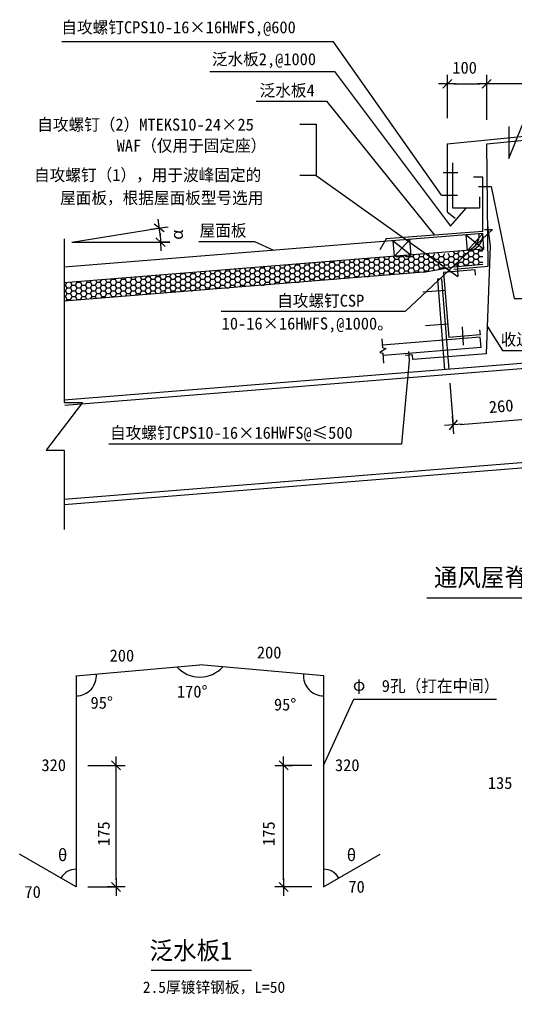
# Model space of a CAD drawing. Header units: metres. Extents: x 1599 to 22091, y 143 to 14427.
# Drawn here: x 1599 to 8732, y 143 to 14174 of the extents above; entities that cross this region are included whole.
import ezdxf

# ---------------------------------------------------------------- set-up
doc = ezdxf.new("R2010")
doc.units = ezdxf.units.M
doc.layers.add('LAYER1', color=51, linetype='Continuous')

# ---------------------------------------------------------------- blocks, each defined once
blk = doc.blocks.new('JZF')
for p, q in [((-1.27, 0), (1.27, 0)), ((0, 1.29), (0, -1.29))]:
    blk.add_line(p, q)
at = {"color": 3}
blk.add_lwpolyline([(-0.64, -0.64), (0.65, 0.65)], dxfattribs=at)

msp = doc.modelspace()

# ---------------------------------------------------------------- linework, layer by layer
for p, q in [((6115.08, 13850.13), (2209.46, 13850.13)), ((7669.86, 11645.34), (6115.08, 13850.13)), ((4338.04, 13423.32), (6130.59, 13423.32)), ((6130.59, 13423.32), (7796, 11200.26)), ((7751.76, 12752.86), (7751.76, 13249.81)), ((7851.76, 13248.56), (8218.84, 13248.56)), ((8318.84, 12728.49), (8318.84, 13249.81)), ((8318.84, 12752.86), (8318.84, 13249.81)), ((10351.8, 13248.56), (8418.84, 13248.56)), ((5000.74, 12997.09), (6012.68, 12997.09)), ((6012.68, 12997.09), (7565.45, 11071.12)), ((8635.17, 12175.28), (8927.33, 12896.61)), ((5630.07, 12665.22), (5866.84, 12665.22)), ((5866.84, 12665.22), (5866.84, 11928.95)), ((5866.84, 11928.95), (5630.07, 11928.95)), ((5866.84, 11928.95), (7901.72, 10477.21)), ((8380.81, 11772.6), (8711.43, 10157.19)), ((7796, 11200.26), (8022.48, 11457.08)), ((2350.85, 10971.07), (3717.33, 11191.22)), ((8398.8, 11149.99), (7148.62, 9974.55)), ((2350.85, 10971.07), (3761.69, 10971.07)), ((4177.99, 10978.11), (4978.05, 10978.11)), ((4978.05, 10978.11), (5252.04, 10852.13)), ((8711.43, 10157.19), (10082.92, 10157.19)), ((4499.78, 9974.55), (7148.62, 9974.55)), ((8324.37, 9758.3), (8542.96, 9411.16)), ((8542.96, 9411.16), (9689.35, 9411.16)), ((7203.43, 9264.59), (7091.19, 8063.16)), ((7788.41, 8939.35), (7836.52, 8337.96)), ((7936.1, 8347.19), (9349.4, 8460.25)), ((7091.19, 8063.16), (2881.86, 8063.16)), ((5971.91, 3436.64), (6407.85, 4391.52)), ((6407.85, 4391.52), (8459.08, 4391.52)), ((2581.07, 3440.55), (2989.59, 3440.55)), ((5805.01, 3440.55), (5396.49, 3440.55)), ((2988.34, 1791.5), (2988.34, 3340.55)), ((5397.74, 1791.5), (5397.74, 3340.55)), ((2581.07, 1691.5), (2989.59, 1691.5)), ((5805.01, 1691.5), (5396.49, 1691.5)), ((3495.02, 494.44), (4936.84, 494.44))]:
    msp.add_line(p, q)
for centre, radius, start, end in [((7982.1, 11072.09), 229.27, 288.45, 4.19), ((8031.82, 11072.09), 229.27, 288.45, 4.3), ((2350.85, 10971.07), 1275.37, 4.49, 4.66), ((4193.04, 5154.97), 444.62, 222.01, 317.99), ((2414.17, 4730.47), 290.35, 270, 5.04), ((5971.91, 4730.47), 290.35, 174.96, 270), ((2414.17, 1691.5), 254.36, 90, 150), ((5971.91, 1691.5), 254.36, 30, 90)]:
    msp.add_arc(centre, radius, start, end)
at = {"layer": 'LAYER1'}
for p, q in [((8635.17, 12632.22), (8635.17, 12175.28)), ((7751.46, 12386.1), (9385.17, 12544.57)), ((8318.51, 12384.3), (9391.9, 12493.28)), ((7751.46, 12386.1), (7751.46, 11407.86)), ((8339.4, 10623.74), (8318.51, 12384.3)), ((7831.53, 11457.08), (7831.53, 12109.24)), ((7690.24, 11973.68), (7901.74, 11973.68)), ((8260.17, 11906.21), (8129.41, 11906.11)), ((8260.17, 11123.35), (8260.17, 11906.21)), ((8199.89, 11772.6), (8380.81, 11772.6)), ((7669.86, 11645.34), (7899.2, 11645.34)), ((8213.42, 11623.2), (8213.42, 11457.08)), ((7751.46, 11407.86), (7862.33, 11315.57)), ((8213.42, 11457.08), (7831.53, 11457.08)), ((8260.17, 11092.78), (2243.9, 10611.48)), ((8260.17, 11123.35), (6870.73, 11018.89)), ((8260.17, 11092.78), (8039.76, 10849.43)), ((8278.11, 10868.5), (8260.17, 11092.78)), ((8284.13, 11149.99), (8398.8, 11149.99)), ((8373.86, 10914.59), (8332.37, 11216.1)), ((2243.9, 11019.25), (2243.9, 8662.93)), ((6870.73, 11018.89), (6779.99, 10856.85)), ((6991.79, 10765.59), (6973.84, 10989.87)), ((6973.84, 10989.87), (7230.14, 10784.66)), ((7212.2, 11008.94), (6991.79, 10765.59)), ((7230.14, 10784.66), (7212.2, 11008.94)), ((8039.76, 10849.43), (8021.82, 11073.71)), ((8021.82, 11073.71), (8278.11, 10868.5)), ((8260.17, 10867.06), (2243.9, 10385.76)), ((7500.02, 10764.81), (7477.16, 10804.42)), ((7547.65, 10764.81), (7571.46, 10806.06)), ((7642.9, 10764.81), (7619.09, 10806.06)), ((7690.52, 10764.81), (7714.33, 10806.06)), ((7785.77, 10764.81), (7761.96, 10806.06)), ((7833.4, 10764.81), (7857.21, 10806.06)), ((7857.21, 10806.06), (7841.34, 10833.56)), ((7857.21, 10806.06), (7904.84, 10806.06)), ((7904.83, 10806.06), (7924.56, 10840.21)), ((7928.65, 10764.81), (7904.84, 10806.06)), ((7976.27, 10764.81), (8000.08, 10806.06)), ((8000.09, 10806.06), (7977.9, 10844.48)), ((8000.09, 10806.06), (8047.71, 10806.06)), ((8047.71, 10806.06), (8071.52, 10847.3)), ((8071.52, 10764.81), (8047.71, 10806.06)), ((8061.76, 10845.28), (8058.5, 10850.93)), ((8061.76, 10845.28), (8109.39, 10845.28)), ((8071.52, 10847.3), (8068.95, 10851.76)), ((8071.52, 10847.3), (8119.15, 10847.3)), ((8109.39, 10845.28), (8115.27, 10855.47)), ((8119.15, 10847.3), (8124.28, 10856.19)), ((8142.96, 10806.06), (8119.15, 10847.3)), ((8119.15, 10764.81), (8142.96, 10806.06)), ((8142.96, 10806.06), (8190.59, 10806.06)), ((8190.58, 10806.06), (8214.4, 10847.3)), ((8214.4, 10764.81), (8190.59, 10806.06)), ((8204.64, 10845.28), (8195.07, 10861.85)), ((8204.64, 10845.28), (8252.26, 10845.28)), ((8214.4, 10847.3), (8205.51, 10862.69)), ((8214.4, 10847.3), (8260.17, 10847.3)), ((8252.26, 10845.28), (8265.06, 10867.45)), ((8313.39, 9364.37), (8373.86, 10914.59)), ((5761.71, 10641.08), (5777.51, 10668.45)), ((5856.96, 10641.08), (5838.35, 10673.32)), ((5904.59, 10641.08), (5927.31, 10680.43)), ((5950.95, 10682.32), (5976.02, 10682.32)), ((5976.02, 10682.32), (5977.24, 10684.43)), ((5999.84, 10641.08), (5976.03, 10682.32)), ((6047.46, 10641.08), (6071.27, 10682.32)), ((6071.28, 10682.32), (6065.96, 10691.53)), ((6071.27, 10682.32), (6118.9, 10682.32)), ((6118.9, 10682.32), (6127.03, 10696.41)), ((6142.71, 10641.08), (6118.9, 10682.32)), ((6190.34, 10641.08), (6214.15, 10682.32)), ((6214.15, 10682.32), (6202.53, 10702.45)), ((6214.15, 10682.32), (6261.77, 10682.32)), ((6261.77, 10682.32), (6276.83, 10708.39)), ((6285.59, 10641.08), (6261.78, 10682.32)), ((6333.21, 10641.08), (6357.02, 10682.32)), ((6357.02, 10682.32), (6339.1, 10713.38)), ((6357.02, 10682.32), (6404.65, 10682.32)), ((6404.65, 10682.32), (6426.62, 10720.38)), ((6428.46, 10641.08), (6404.65, 10682.32)), ((6466.51, 10723.57), (6476.09, 10723.57)), ((6476.09, 10723.57), (6476.55, 10724.37)), ((6499.9, 10682.32), (6476.09, 10723.57)), ((6476.09, 10641.08), (6499.9, 10682.32)), ((6499.9, 10682.32), (6547.52, 10682.32)), ((6547.52, 10682.32), (6571.34, 10723.57)), ((6571.34, 10641.08), (6547.52, 10682.32)), ((6571.34, 10723.57), (6566.71, 10731.59)), ((6571.34, 10723.57), (6618.96, 10723.57)), ((6618.96, 10723.57), (6626.34, 10736.36)), ((6642.77, 10682.32), (6618.96, 10723.57)), ((6618.96, 10641.08), (6642.77, 10682.32)), ((6642.77, 10682.32), (6690.4, 10682.32)), ((6690.4, 10682.32), (6714.21, 10723.57)), ((6714.21, 10641.08), (6690.4, 10682.32)), ((6714.21, 10723.57), (6703.28, 10742.51)), ((6714.21, 10723.57), (6761.84, 10723.57)), ((6761.84, 10723.57), (6776.14, 10748.34)), ((6785.65, 10682.32), (6761.84, 10723.57)), ((6761.84, 10641.08), (6785.65, 10682.32)), ((6785.65, 10682.32), (6833.27, 10682.32)), ((6833.27, 10682.32), (6857.09, 10723.57)), ((6857.09, 10641.08), (6833.27, 10682.32)), ((6857.09, 10723.57), (6839.84, 10753.44)), ((6857.09, 10723.57), (6904.71, 10723.57)), ((6904.71, 10723.57), (6925.93, 10760.32)), ((6928.52, 10682.32), (6904.71, 10723.57)), ((6904.71, 10641.08), (6928.52, 10682.32)), ((6928.52, 10682.32), (6976.15, 10682.32)), ((6976.15, 10682.32), (6999.96, 10723.57)), ((6999.96, 10641.08), (6976.15, 10682.32)), ((6999.96, 10723.57), (6976.41, 10764.36)), ((6999.96, 10723.57), (7047.59, 10723.57)), ((7013.79, 10761.44), (7010.53, 10767.09)), ((7013.79, 10761.44), (7061.42, 10761.44)), ((7023.55, 10763.46), (7020.97, 10767.93)), ((7023.55, 10763.46), (7071.18, 10763.46)), ((7047.59, 10723.57), (7071.4, 10764.81)), ((7071.4, 10682.32), (7047.59, 10723.57)), ((7047.59, 10641.08), (7071.4, 10682.32)), ((7061.41, 10761.44), (7067.3, 10771.63)), ((7071.4, 10764.81), (7067.45, 10771.64)), ((7071.18, 10763.46), (7076.31, 10772.35)), ((7071.4, 10764.81), (7119.02, 10764.81)), ((7071.4, 10682.32), (7119.02, 10682.32)), ((7119.02, 10764.81), (7125.66, 10776.3)), ((7142.84, 10723.57), (7119.02, 10764.81)), ((7119.02, 10682.32), (7142.84, 10723.57)), ((7142.84, 10641.08), (7119.02, 10682.32)), ((7142.84, 10723.57), (7190.46, 10723.57)), ((7156.67, 10761.44), (7147.1, 10778.02)), ((7156.67, 10761.44), (7204.29, 10761.44)), ((7166.43, 10763.46), (7157.54, 10778.85)), ((7166.43, 10763.46), (7212.2, 10763.46)), ((7190.46, 10723.57), (7214.27, 10764.81)), ((7214.27, 10682.32), (7190.46, 10723.57)), ((7190.46, 10641.08), (7214.27, 10682.32)), ((7214.27, 10764.81), (7204.02, 10782.57)), ((7204.29, 10761.44), (7217.09, 10783.62)), ((7214.27, 10764.81), (7261.9, 10764.81)), ((7214.27, 10682.32), (7261.9, 10682.32)), ((7261.9, 10764.81), (7275.45, 10788.28)), ((7285.71, 10723.57), (7261.9, 10764.81)), ((7261.9, 10682.32), (7285.71, 10723.57)), ((7285.71, 10641.08), (7261.9, 10682.32)), ((7285.71, 10723.57), (7333.34, 10723.57)), ((7333.34, 10723.57), (7357.15, 10764.81)), ((7357.15, 10682.32), (7333.34, 10723.57)), ((7333.34, 10641.08), (7357.15, 10682.32)), ((7357.15, 10764.81), (7340.59, 10793.5)), ((7357.15, 10764.81), (7404.77, 10764.81)), ((7357.15, 10682.32), (7404.77, 10682.32)), ((7404.77, 10764.81), (7425.24, 10800.27)), ((7428.59, 10723.57), (7404.77, 10764.81)), ((7404.77, 10682.32), (7428.59, 10723.57)), ((7428.59, 10641.08), (7404.77, 10682.32)), ((7428.59, 10723.57), (7476.21, 10723.57)), ((7476.21, 10723.57), (7500.02, 10764.81)), ((7500.02, 10682.32), (7476.21, 10723.57)), ((7476.21, 10641.08), (7500.02, 10682.32)), ((7500.02, 10764.81), (7547.65, 10764.81)), ((7500.02, 10682.32), (7547.65, 10682.32)), ((7571.46, 10723.57), (7547.65, 10764.81)), ((7547.65, 10682.32), (7571.46, 10723.57)), ((7571.46, 10641.08), (7547.65, 10682.32)), ((7571.46, 10723.57), (7619.09, 10723.57)), ((7619.08, 10641.08), (7642.9, 10682.32)), ((7619.09, 10723.57), (7642.9, 10764.81)), ((7642.9, 10682.32), (7619.09, 10723.57)), ((7642.9, 10764.81), (7690.52, 10764.81)), ((7642.9, 10682.32), (7690.52, 10682.32)), ((7714.34, 10723.57), (7690.52, 10764.81)), ((7690.52, 10682.32), (7714.33, 10723.57)), ((7714.34, 10641.08), (7690.52, 10682.32)), ((7714.34, 10723.57), (7761.96, 10723.57)), ((7761.96, 10723.57), (7785.77, 10764.81)), ((7785.77, 10682.32), (7761.96, 10723.57)), ((7761.96, 10641.08), (7785.77, 10682.32)), ((7785.77, 10764.81), (7833.4, 10764.81)), ((7785.77, 10682.32), (7833.4, 10682.32)), ((7857.21, 10723.57), (7833.4, 10764.81)), ((7833.4, 10682.32), (7857.21, 10723.57)), ((7857.21, 10641.08), (7833.4, 10682.32)), ((7857.21, 10723.57), (7904.84, 10723.57)), ((7891.3, 10668.33), (7901.72, 10477.21)), ((7904.83, 10723.57), (7928.65, 10764.81)), ((7904.83, 10641.08), (7928.65, 10682.32)), ((7928.65, 10682.32), (7904.84, 10723.57)), ((7928.65, 10764.81), (7976.27, 10764.81)), ((7928.65, 10682.32), (7976.27, 10682.32)), ((8000.09, 10723.57), (7976.27, 10764.81)), ((7976.27, 10682.32), (8000.08, 10723.57)), ((8000.09, 10641.08), (7976.27, 10682.32)), ((8000.09, 10723.57), (8047.71, 10723.57)), ((8047.71, 10723.57), (8071.52, 10764.81)), ((8071.52, 10682.32), (8047.71, 10723.57)), ((8047.71, 10641.08), (8071.52, 10682.32)), ((8071.52, 10764.81), (8119.15, 10764.81)), ((8071.52, 10682.32), (8119.15, 10682.32)), ((8142.96, 10723.57), (8119.15, 10764.81)), ((8119.15, 10682.32), (8142.96, 10723.57)), ((8141.99, 10642.75), (8119.15, 10682.32)), ((8142.96, 10723.57), (8190.59, 10723.57)), ((8190.58, 10723.57), (8214.4, 10764.81)), ((8214.4, 10682.32), (8190.59, 10723.57)), ((8194.22, 10647.37), (8214.4, 10682.32)), ((8214.4, 10764.81), (8260.17, 10764.81)), ((8214.4, 10682.32), (8260.17, 10682.32)), ((7411.25, 10535.81), (2243.9, 10122.42)), ((3975.77, 10517.34), (3979.99, 10524.65)), ((4071.03, 10517.34), (4062.98, 10531.29)), ((4118.65, 10517.34), (4129.78, 10536.63)), ((4213.9, 10517.34), (4199.54, 10542.21)), ((4261.52, 10517.34), (4279.58, 10548.61)), ((4356.78, 10517.34), (4336.11, 10553.14)), ((4404.4, 10517.34), (4428.21, 10558.59)), ((4428.21, 10558.59), (4427.16, 10560.42)), ((4428.21, 10558.59), (4475.84, 10558.59)), ((4475.84, 10558.59), (4479.3, 10564.59)), ((4499.65, 10517.34), (4475.84, 10558.59)), ((4547.27, 10517.34), (4571.09, 10558.59)), ((4571.09, 10558.59), (4563.72, 10571.35)), ((4571.09, 10558.59), (4618.71, 10558.59)), ((4618.71, 10558.59), (4629.1, 10576.58)), ((4642.53, 10517.34), (4618.71, 10558.59)), ((4690.15, 10517.34), (4713.96, 10558.59)), ((4713.96, 10558.59), (4700.29, 10582.27)), ((4713.96, 10558.59), (4761.59, 10558.59)), ((4761.59, 10558.59), (4778.89, 10588.56)), ((4785.4, 10517.34), (4761.59, 10558.59)), ((4833.02, 10517.34), (4856.84, 10558.59)), ((4856.84, 10558.59), (4836.86, 10593.2)), ((4856.84, 10558.59), (4904.46, 10558.59)), ((4904.46, 10558.59), (4928.27, 10599.83)), ((4928.28, 10517.34), (4904.46, 10558.59)), ((4928.28, 10599.83), (4927.9, 10600.48)), ((4928.27, 10599.84), (4975.9, 10599.84)), ((4975.9, 10599.83), (4978.61, 10604.54)), ((4999.71, 10558.59), (4975.9, 10599.83)), ((4975.9, 10517.34), (4999.71, 10558.59)), ((4999.71, 10558.59), (5047.34, 10558.59)), ((5047.34, 10558.59), (5071.15, 10599.83)), ((5071.15, 10517.34), (5047.34, 10558.59)), ((5071.15, 10599.83), (5064.47, 10611.41)), ((5071.15, 10599.84), (5118.77, 10599.84)), ((5118.77, 10599.83), (5128.41, 10616.52)), ((5118.77, 10517.34), (5142.59, 10558.59)), ((5142.59, 10558.59), (5118.78, 10599.83)), ((5142.59, 10558.59), (5190.21, 10558.59)), ((5190.21, 10558.59), (5214.02, 10599.83)), ((5214.03, 10517.34), (5190.21, 10558.59)), ((5214.03, 10599.83), (5201.04, 10622.33)), ((5214.02, 10599.84), (5261.65, 10599.84)), ((5261.65, 10599.83), (5278.2, 10628.5)), ((5285.46, 10558.59), (5261.65, 10599.83)), ((5261.65, 10517.34), (5285.46, 10558.59)), ((5285.46, 10558.59), (5333.09, 10558.59)), ((5333.09, 10558.59), (5356.9, 10599.83)), ((5356.9, 10517.34), (5333.09, 10558.59)), ((5356.9, 10599.83), (5337.6, 10633.26)), ((5356.9, 10599.84), (5404.52, 10599.84)), ((5404.52, 10599.83), (5427.99, 10640.49)), ((5404.52, 10517.34), (5428.34, 10558.59)), ((5428.34, 10558.59), (5404.53, 10599.83)), ((5428.34, 10558.59), (5475.96, 10558.59)), ((5435.39, 10641.08), (5475.96, 10641.08)), ((5475.96, 10641.08), (5477.93, 10644.48)), ((5499.78, 10599.83), (5475.96, 10641.08)), ((5475.96, 10558.59), (5499.77, 10599.83)), ((5499.78, 10517.34), (5475.96, 10558.59)), ((5499.77, 10599.84), (5547.4, 10599.84)), ((5547.4, 10599.83), (5571.21, 10641.08)), ((5571.21, 10558.59), (5547.4, 10599.83)), ((5547.4, 10517.34), (5571.21, 10558.59)), ((5571.21, 10641.08), (5565.22, 10651.47)), ((5571.21, 10641.08), (5618.84, 10641.08)), ((5571.21, 10558.59), (5618.84, 10558.59)), ((5618.84, 10641.08), (5627.72, 10656.47)), ((5642.65, 10599.83), (5618.84, 10641.08)), ((5618.84, 10558.59), (5642.65, 10599.83)), ((5642.65, 10517.34), (5618.84, 10558.59)), ((5642.65, 10599.84), (5690.27, 10599.84)), ((5690.27, 10599.83), (5714.09, 10641.08)), ((5690.27, 10517.34), (5714.09, 10558.59)), ((5714.09, 10558.59), (5690.28, 10599.83)), ((5714.09, 10641.08), (5701.78, 10662.39)), ((5714.09, 10641.08), (5761.71, 10641.08)), ((5714.09, 10558.59), (5761.71, 10558.59)), ((5785.53, 10599.83), (5761.71, 10641.08)), ((5761.71, 10558.59), (5785.52, 10599.83)), ((5785.53, 10517.34), (5761.71, 10558.59)), ((5785.52, 10599.84), (5833.15, 10599.84)), ((5833.15, 10599.83), (5856.96, 10641.08)), ((5856.96, 10558.59), (5833.15, 10599.83)), ((5833.15, 10517.34), (5856.96, 10558.59)), ((5856.96, 10641.08), (5904.59, 10641.08)), ((5856.96, 10558.59), (5904.59, 10558.59)), ((5928.4, 10599.83), (5904.59, 10641.08)), ((5904.59, 10558.59), (5928.4, 10599.83)), ((5928.4, 10517.34), (5904.59, 10558.59)), ((5928.4, 10599.84), (5976.02, 10599.84)), ((5976.02, 10599.83), (5999.84, 10641.08)), ((5976.02, 10517.34), (5999.84, 10558.59)), ((5999.84, 10558.59), (5976.03, 10599.83)), ((5999.84, 10641.08), (6047.46, 10641.08)), ((5999.84, 10558.59), (6047.46, 10558.59)), ((6071.28, 10599.83), (6047.46, 10641.08)), ((6047.46, 10558.59), (6071.27, 10599.83)), ((6071.28, 10517.34), (6047.46, 10558.59)), ((6071.27, 10599.84), (6118.9, 10599.84)), ((6118.9, 10599.83), (6142.71, 10641.08)), ((6142.71, 10558.59), (6118.9, 10599.83)), ((6118.9, 10517.35), (6142.71, 10558.59)), ((6142.71, 10641.08), (6190.34, 10641.08)), ((6142.71, 10558.59), (6190.34, 10558.59)), ((6214.15, 10599.83), (6190.34, 10641.08)), ((6190.34, 10558.59), (6214.15, 10599.83)), ((6214.15, 10517.34), (6190.34, 10558.59)), ((6214.15, 10599.84), (6261.77, 10599.84)), ((6261.77, 10599.83), (6285.59, 10641.08)), ((6261.77, 10517.35), (6285.59, 10558.59)), ((6285.59, 10558.59), (6261.78, 10599.83)), ((6285.59, 10641.08), (6333.21, 10641.08)), ((6285.59, 10558.59), (6333.21, 10558.59)), ((6357.02, 10599.83), (6333.21, 10641.08)), ((6333.21, 10558.59), (6357.02, 10599.83)), ((6357.03, 10517.34), (6333.21, 10558.59)), ((6357.02, 10599.84), (6404.65, 10599.84)), ((6404.65, 10599.83), (6428.46, 10641.08)), ((6428.46, 10558.59), (6404.65, 10599.83)), ((6404.65, 10517.35), (6428.46, 10558.59)), ((6428.46, 10641.08), (6476.09, 10641.08)), ((6428.46, 10558.59), (6476.09, 10558.59)), ((6499.9, 10599.83), (6476.09, 10641.08)), ((6476.09, 10558.59), (6499.9, 10599.83)), ((6499.9, 10517.34), (6476.09, 10558.59)), ((6499.9, 10599.84), (6547.52, 10599.84)), ((6547.52, 10599.83), (6571.34, 10641.08)), ((6571.34, 10558.59), (6547.52, 10599.83)), ((6547.52, 10517.35), (6571.34, 10558.59)), ((6571.34, 10641.08), (6618.96, 10641.08)), ((6571.34, 10558.59), (6618.96, 10558.59)), ((6642.77, 10599.83), (6618.96, 10641.08)), ((6618.96, 10558.59), (6642.77, 10599.83)), ((6642.77, 10517.34), (6618.96, 10558.59)), ((6642.77, 10599.84), (6690.4, 10599.84)), ((6690.4, 10599.83), (6714.21, 10641.08)), ((6714.21, 10558.59), (6690.4, 10599.83)), ((6690.4, 10517.35), (6714.21, 10558.59)), ((6714.21, 10641.08), (6761.84, 10641.08)), ((6714.21, 10558.59), (6761.84, 10558.59)), ((6785.65, 10599.83), (6761.84, 10641.08)), ((6761.84, 10558.59), (6785.65, 10599.83)), ((6785.65, 10517.34), (6761.84, 10558.59)), ((6785.65, 10599.84), (6833.27, 10599.84)), ((6833.27, 10599.83), (6857.09, 10641.08)), ((6857.09, 10558.59), (6833.27, 10599.83)), ((6833.27, 10517.35), (6857.09, 10558.59)), ((6857.09, 10641.08), (6904.71, 10641.08)), ((6857.09, 10558.59), (6904.71, 10558.59)), ((6928.52, 10599.83), (6904.71, 10641.08)), ((6904.71, 10558.59), (6928.52, 10599.83)), ((6928.52, 10517.34), (6904.71, 10558.59)), ((6928.52, 10599.84), (6976.15, 10599.84)), ((6976.15, 10599.83), (6999.96, 10641.08)), ((6999.96, 10558.59), (6976.15, 10599.83)), ((6976.15, 10517.35), (6999.96, 10558.59)), ((6999.96, 10641.08), (7047.59, 10641.08)), ((6999.96, 10558.59), (7047.59, 10558.59)), ((7071.4, 10599.83), (7047.59, 10641.08)), ((7047.59, 10558.59), (7071.4, 10599.83)), ((7071.4, 10517.34), (7047.59, 10558.59)), ((7071.4, 10599.84), (7119.02, 10599.84)), ((7119.02, 10599.83), (7142.84, 10641.08)), ((7142.84, 10558.59), (7119.02, 10599.83)), ((7119.02, 10517.35), (7142.84, 10558.59)), ((7142.84, 10641.08), (7190.46, 10641.08)), ((7142.84, 10558.59), (7190.46, 10558.59)), ((7214.27, 10599.83), (7190.46, 10641.08)), ((7190.46, 10558.59), (7214.27, 10599.83)), ((7212.78, 10519.93), (7190.46, 10558.59)), ((7214.27, 10599.84), (7261.9, 10599.84)), ((7261.9, 10599.83), (7285.71, 10641.08)), ((7285.71, 10558.59), (7261.9, 10599.83)), ((7265.84, 10524.18), (7285.71, 10558.59)), ((7285.71, 10641.08), (7333.34, 10641.08)), ((7285.71, 10558.59), (7333.34, 10558.59)), ((7357.15, 10599.83), (7333.34, 10641.08)), ((7333.34, 10558.59), (7357.15, 10599.83)), ((7349.35, 10530.86), (7333.34, 10558.59)), ((7357.15, 10599.84), (7404.77, 10599.84)), ((7404.77, 10599.83), (7428.59, 10641.08)), ((7428.59, 10558.59), (7404.77, 10599.83)), ((7411.25, 10535.81), (7842.47, 10616.28)), ((7415.94, 10536.68), (7428.59, 10558.59)), ((7428.59, 10641.08), (7476.21, 10641.08)), ((7428.59, 10558.59), (7476.21, 10558.59)), ((7500.02, 10599.83), (7476.21, 10641.08)), ((7476.21, 10558.59), (7500.02, 10599.83)), ((7481.77, 10548.97), (7476.21, 10558.59)), ((7500.02, 10599.84), (7547.65, 10599.84)), ((7547.65, 10599.83), (7571.46, 10641.08)), ((7567.75, 10565.02), (7547.65, 10599.83)), ((7571.46, 10641.08), (7619.09, 10641.08)), ((7642.9, 10599.83), (7619.09, 10641.08)), ((7629.44, 10576.53), (7642.9, 10599.83)), ((7642.9, 10599.84), (7690.52, 10599.84)), ((7690.52, 10599.83), (7714.33, 10641.08)), ((7696.73, 10589.08), (7690.52, 10599.83)), ((8147, 10570.1), (7698.44, 10534.22)), ((7698.44, 10534.22), (7773.26, 9598.88)), ((7714.34, 10641.08), (7761.96, 10641.08)), ((7782.72, 10605.13), (7761.96, 10641.08)), ((7842.47, 10616.28), (8260.17, 10653.2)), ((7842.92, 10616.32), (7857.21, 10641.08)), ((7846.58, 10579.02), (8339.4, 10623.74)), ((7857.21, 10641.08), (7904.84, 10641.08)), ((7915.43, 10622.73), (7904.84, 10641.08)), ((7993.47, 10629.63), (8000.08, 10641.08)), ((8000.09, 10641.08), (8047.71, 10641.08)), ((8051.37, 10634.74), (8047.71, 10641.08)), ((8147, 10570.1), (8152.99, 10495.34)), ((2261.27, 10352.37), (2282.33, 10388.83)), ((2356.53, 10352.37), (2333.12, 10392.9)), ((2404.15, 10352.37), (2427.96, 10393.61)), ((2427.96, 10393.61), (2424.17, 10400.18)), ((2427.96, 10393.61), (2475.59, 10393.61)), ((2475.59, 10393.61), (2482.05, 10404.81)), ((2499.4, 10352.37), (2475.59, 10393.61)), ((2547.02, 10352.37), (2570.84, 10393.61)), ((2570.84, 10393.61), (2560.74, 10411.11)), ((2570.84, 10393.61), (2618.46, 10393.61)), ((2618.46, 10393.61), (2631.85, 10416.8)), ((2642.28, 10352.37), (2618.46, 10393.61)), ((2689.9, 10352.37), (2713.71, 10393.61)), ((2713.71, 10393.61), (2697.3, 10422.03)), ((2713.71, 10393.61), (2761.34, 10393.61)), ((2761.34, 10393.61), (2781.64, 10428.78)), ((2785.15, 10352.37), (2761.34, 10393.61)), ((2832.77, 10352.37), (2856.59, 10393.61)), ((2856.59, 10393.61), (2833.87, 10432.96)), ((2856.59, 10393.61), (2904.21, 10393.61)), ((2904.21, 10393.61), (2928.02, 10434.86)), ((2928.03, 10352.37), (2904.21, 10393.61)), ((2928.03, 10434.86), (2924.92, 10440.24)), ((2928.02, 10434.86), (2975.65, 10434.86)), ((2975.65, 10434.86), (2981.37, 10444.76)), ((2999.46, 10393.61), (2975.65, 10434.86)), ((2975.65, 10352.37), (2999.46, 10393.61)), ((2999.46, 10393.61), (3047.09, 10393.61)), ((3047.09, 10393.61), (3070.9, 10434.86)), ((3070.9, 10352.37), (3047.09, 10393.61)), ((3070.9, 10434.86), (3061.48, 10451.17)), ((3070.9, 10434.86), (3118.52, 10434.86)), ((3118.52, 10434.86), (3131.16, 10456.74)), ((3118.52, 10352.37), (3142.34, 10393.61)), ((3142.34, 10393.61), (3118.53, 10434.86)), ((3142.34, 10393.61), (3189.96, 10393.61)), ((3189.96, 10393.61), (3213.77, 10434.86)), ((3213.78, 10352.37), (3189.96, 10393.61)), ((3213.78, 10434.86), (3198.05, 10462.09)), ((3213.77, 10434.86), (3261.4, 10434.86)), ((3261.4, 10434.86), (3280.95, 10468.72)), ((3285.21, 10393.61), (3261.4, 10434.86)), ((3261.4, 10352.37), (3285.21, 10393.61)), ((3285.21, 10393.61), (3332.84, 10393.61)), ((3332.84, 10393.61), (3356.65, 10434.86)), ((3356.65, 10352.37), (3332.84, 10393.61)), ((3356.65, 10434.86), (3334.62, 10473.02)), ((3356.65, 10434.86), (3404.27, 10434.86)), ((3404.27, 10434.86), (3428.09, 10476.1)), ((3404.27, 10352.37), (3428.09, 10393.61)), ((3428.09, 10393.61), (3404.28, 10434.86)), ((3428.09, 10476.1), (3425.66, 10480.3)), ((3428.09, 10476.1), (3475.71, 10476.1)), ((3428.09, 10393.61), (3475.71, 10393.61)), ((3475.71, 10476.1), (3480.68, 10484.7)), ((3499.53, 10434.86), (3475.71, 10476.1)), ((3475.71, 10393.61), (3499.52, 10434.86)), ((3499.53, 10352.37), (3475.71, 10393.61)), ((3499.52, 10434.86), (3547.15, 10434.86)), ((3547.15, 10434.86), (3570.96, 10476.1)), ((3570.96, 10393.61), (3547.15, 10434.86)), ((3547.15, 10352.37), (3570.96, 10393.61)), ((3570.96, 10476.1), (3562.23, 10491.23)), ((3570.96, 10476.1), (3618.59, 10476.1)), ((3570.96, 10393.61), (3618.59, 10393.61)), ((3618.59, 10476.1), (3630.47, 10496.69)), ((3642.4, 10434.86), (3618.59, 10476.1)), ((3618.59, 10393.61), (3642.4, 10434.86)), ((3642.4, 10352.37), (3618.59, 10393.61)), ((3642.4, 10434.86), (3690.02, 10434.86)), ((3690.02, 10434.86), (3713.84, 10476.1)), ((3690.02, 10352.37), (3713.84, 10393.61)), ((3713.84, 10393.61), (3690.03, 10434.86)), ((3713.84, 10476.1), (3698.8, 10502.15)), ((3713.84, 10476.1), (3761.46, 10476.1)), ((3713.84, 10393.61), (3761.46, 10393.61)), ((3761.46, 10476.1), (3780.26, 10508.67)), ((3785.28, 10434.86), (3761.46, 10476.1)), ((3761.46, 10393.61), (3785.27, 10434.86)), ((3785.28, 10352.37), (3761.46, 10393.61)), ((3785.27, 10434.86), (3832.9, 10434.86)), ((3832.9, 10434.86), (3856.71, 10476.1)), ((3856.71, 10393.61), (3832.9, 10434.86)), ((3832.9, 10352.37), (3856.71, 10393.61)), ((3856.71, 10476.1), (3835.36, 10513.08)), ((3856.71, 10476.1), (3904.34, 10476.1)), ((3856.71, 10393.61), (3904.34, 10393.61)), ((3904.34, 10476.1), (3928.15, 10517.34)), ((3928.15, 10434.86), (3904.34, 10476.1)), ((3904.34, 10393.61), (3928.15, 10434.86)), ((3928.15, 10352.37), (3904.34, 10393.61)), ((3928.15, 10517.34), (3926.41, 10520.36)), ((3928.15, 10517.35), (3975.77, 10517.35)), ((3928.15, 10434.86), (3975.77, 10434.86)), ((3975.77, 10434.86), (3999.59, 10476.1)), ((3975.77, 10352.37), (3999.59, 10393.61)), ((3999.59, 10476.1), (3975.78, 10517.34)), ((3999.59, 10393.61), (3975.78, 10434.86)), ((3999.59, 10476.1), (4047.21, 10476.1)), ((3999.59, 10393.61), (4047.21, 10393.61)), ((4047.21, 10476.1), (4071.02, 10517.34)), ((4071.03, 10434.86), (4047.21, 10476.1)), ((4047.21, 10393.61), (4071.02, 10434.86)), ((4071.03, 10352.37), (4047.21, 10393.61)), ((4071.02, 10517.35), (4118.65, 10517.35)), ((4071.02, 10434.86), (4118.65, 10434.86)), ((4142.46, 10476.1), (4118.65, 10517.34)), ((4118.65, 10434.86), (4142.46, 10476.1)), ((4142.46, 10393.61), (4118.65, 10434.86)), ((4118.65, 10352.37), (4142.46, 10393.61)), ((4142.46, 10476.1), (4190.09, 10476.1)), ((4142.46, 10393.61), (4190.09, 10393.61)), ((4190.09, 10476.1), (4213.9, 10517.34)), ((4213.9, 10434.86), (4190.09, 10476.1)), ((4190.09, 10393.61), (4213.9, 10434.86)), ((4213.9, 10352.37), (4190.09, 10393.61)), ((4213.9, 10517.35), (4261.52, 10517.35)), ((4213.9, 10434.86), (4261.52, 10434.86)), ((4261.52, 10434.86), (4285.34, 10476.1)), ((4261.52, 10352.37), (4285.34, 10393.61)), ((4285.34, 10476.1), (4261.53, 10517.34)), ((4285.34, 10393.61), (4261.53, 10434.86)), ((4285.34, 10476.1), (4332.96, 10476.1)), ((4285.34, 10393.61), (4332.96, 10393.61)), ((4332.96, 10476.1), (4356.77, 10517.34)), ((4356.78, 10434.86), (4332.96, 10476.1)), ((4332.96, 10393.61), (4356.77, 10434.86)), ((4356.78, 10352.37), (4332.96, 10393.61)), ((4356.77, 10517.35), (4404.4, 10517.35)), ((4356.77, 10434.86), (4404.4, 10434.86)), ((4428.21, 10476.1), (4404.4, 10517.34)), ((4404.4, 10434.86), (4428.21, 10476.1)), ((4428.21, 10393.61), (4404.4, 10434.86)), ((4404.4, 10352.37), (4428.21, 10393.61)), ((4428.21, 10476.1), (4475.84, 10476.1)), ((4428.21, 10393.61), (4475.84, 10393.61)), ((4475.84, 10476.1), (4499.65, 10517.34)), ((4499.65, 10434.86), (4475.84, 10476.1)), ((4475.84, 10393.61), (4499.65, 10434.86)), ((4499.65, 10352.37), (4475.84, 10393.61)), ((4499.65, 10517.35), (4547.27, 10517.35)), ((4499.65, 10434.86), (4547.27, 10434.86)), ((4547.27, 10434.86), (4571.09, 10476.1)), ((4547.27, 10352.37), (4571.09, 10393.61)), ((4571.09, 10476.1), (4547.28, 10517.34)), ((4571.09, 10393.61), (4547.28, 10434.86)), ((4571.09, 10476.1), (4618.71, 10476.1)), ((4571.09, 10393.61), (4618.71, 10393.61)), ((4618.71, 10476.1), (4642.52, 10517.34)), ((4642.53, 10434.86), (4618.71, 10476.1)), ((4618.71, 10393.61), (4642.52, 10434.86)), ((4642.53, 10352.37), (4618.71, 10393.61)), ((4642.52, 10517.35), (4690.15, 10517.35)), ((4642.52, 10434.86), (4690.15, 10434.86)), ((4713.96, 10476.1), (4690.15, 10517.34)), ((4690.15, 10434.86), (4713.96, 10476.1)), ((4713.96, 10393.61), (4690.15, 10434.86)), ((4690.15, 10352.37), (4713.96, 10393.61)), ((4713.96, 10476.1), (4761.59, 10476.1)), ((4713.96, 10393.61), (4761.59, 10393.61)), ((4761.59, 10476.1), (4785.4, 10517.34)), ((4785.4, 10434.86), (4761.59, 10476.1)), ((4761.59, 10393.61), (4785.4, 10434.86)), ((4785.4, 10352.37), (4761.59, 10393.61)), ((4785.4, 10517.35), (4833.02, 10517.35)), ((4785.4, 10434.86), (4833.02, 10434.86)), ((4833.02, 10434.86), (4856.84, 10476.1)), ((4833.02, 10352.37), (4856.84, 10393.61)), ((4856.84, 10476.1), (4833.03, 10517.34)), ((4856.84, 10393.61), (4833.03, 10434.86)), ((4856.84, 10476.1), (4904.46, 10476.1)), ((4856.84, 10393.61), (4904.46, 10393.61)), ((4904.46, 10476.1), (4928.27, 10517.34)), ((4928.28, 10434.86), (4904.46, 10476.1)), ((4904.46, 10393.61), (4928.27, 10434.86)), ((4928.28, 10352.37), (4904.46, 10393.61)), ((4928.27, 10517.35), (4975.9, 10517.35)), ((4928.27, 10434.86), (4975.9, 10434.86)), ((4999.71, 10476.1), (4975.9, 10517.34)), ((4975.9, 10434.86), (4999.71, 10476.1)), ((4999.71, 10393.61), (4975.9, 10434.86)), ((4975.9, 10352.37), (4999.71, 10393.61)), ((4999.71, 10476.1), (5047.34, 10476.1)), ((4999.71, 10393.61), (5047.34, 10393.61)), ((5047.34, 10476.1), (5071.15, 10517.34)), ((5071.15, 10434.86), (5047.34, 10476.1)), ((5047.34, 10393.61), (5071.15, 10434.86)), ((5071.15, 10352.37), (5047.34, 10393.61)), ((5071.15, 10517.35), (5118.77, 10517.35)), ((5071.15, 10434.86), (5118.77, 10434.86)), ((5118.77, 10434.86), (5142.59, 10476.1)), ((5142.59, 10476.1), (5118.78, 10517.34)), ((5142.59, 10393.61), (5118.78, 10434.86)), ((5118.8, 10352.41), (5142.59, 10393.61)), ((5142.59, 10476.1), (5190.21, 10476.1)), ((5142.59, 10393.61), (5190.21, 10393.61)), ((5190.21, 10476.1), (5214.02, 10517.34)), ((5214.03, 10434.86), (5190.21, 10476.1)), ((5190.21, 10393.61), (5214.02, 10434.86)), ((5209.8, 10359.69), (5190.21, 10393.61)), ((5214.02, 10517.35), (5261.65, 10517.35)), ((5214.02, 10434.86), (5261.65, 10434.86)), ((5285.46, 10476.1), (5261.65, 10517.34)), ((5261.65, 10434.86), (5285.46, 10476.1)), ((5285.46, 10393.61), (5261.65, 10434.86)), ((5268.59, 10364.4), (5285.46, 10393.61)), ((5285.46, 10476.1), (5333.09, 10476.1)), ((5285.46, 10393.61), (5333.09, 10393.61)), ((5333.09, 10476.1), (5356.9, 10517.34)), ((5356.9, 10434.86), (5333.09, 10476.1)), ((5333.09, 10393.61), (5356.9, 10434.86)), ((5346.36, 10370.62), (5333.09, 10393.61)), ((5356.9, 10517.35), (5404.52, 10517.35)), ((5356.9, 10434.86), (5404.52, 10434.86)), ((5404.52, 10434.86), (5428.34, 10476.1)), ((5428.34, 10476.1), (5404.53, 10517.34)), ((5428.34, 10393.61), (5404.53, 10434.86)), ((5418.39, 10376.38), (5428.34, 10393.61)), ((5428.34, 10476.1), (5475.96, 10476.1)), ((5428.34, 10393.61), (5475.96, 10393.61)), ((5475.96, 10476.1), (5499.77, 10517.34)), ((5499.78, 10434.86), (5475.96, 10476.1)), ((5475.96, 10393.61), (5499.77, 10434.86)), ((5482.93, 10381.54), (5475.96, 10393.61)), ((5499.77, 10517.35), (5547.4, 10517.35)), ((5499.77, 10434.86), (5547.4, 10434.86)), ((5571.21, 10476.1), (5547.4, 10517.34)), ((5547.4, 10434.86), (5571.21, 10476.1)), ((5571.21, 10393.61), (5547.4, 10434.86)), ((5568.18, 10388.36), (5571.21, 10393.61)), ((5571.21, 10476.1), (5618.84, 10476.1)), ((5571.21, 10393.61), (5618.84, 10393.61)), ((5618.84, 10476.1), (5642.65, 10517.34)), ((5642.65, 10434.86), (5618.84, 10476.1)), ((5618.84, 10393.61), (5642.65, 10434.86)), ((5619.5, 10392.47), (5618.84, 10393.61)), ((5642.65, 10517.35), (5690.27, 10517.35)), ((5642.65, 10434.86), (5690.27, 10434.86)), ((5690.27, 10434.86), (5714.09, 10476.1)), ((5714.09, 10476.1), (5690.28, 10517.34)), ((5710.54, 10399.75), (5690.28, 10434.86)), ((5714.09, 10476.1), (5761.71, 10476.1)), ((5761.71, 10476.1), (5785.52, 10517.34)), ((5785.53, 10434.86), (5761.71, 10476.1)), ((5767.91, 10404.34), (5785.52, 10434.86)), ((5785.52, 10517.35), (5833.15, 10517.35)), ((5785.52, 10434.86), (5833.15, 10434.86)), ((5856.96, 10476.1), (5833.15, 10517.34)), ((5833.15, 10434.86), (5856.96, 10476.1)), ((5847.11, 10410.68), (5833.15, 10434.86)), ((5856.96, 10476.1), (5904.59, 10476.1)), ((5904.59, 10476.1), (5928.4, 10517.34)), ((5928.4, 10434.86), (5904.59, 10476.1)), ((5917.7, 10416.33), (5928.4, 10434.86)), ((5928.4, 10517.35), (5976.02, 10517.35)), ((5928.4, 10434.86), (5976.02, 10434.86)), ((5976.02, 10434.86), (5999.84, 10476.1)), ((5999.84, 10476.1), (5976.03, 10517.34)), ((5983.68, 10421.6), (5976.03, 10434.86)), ((5999.84, 10476.1), (6047.46, 10476.1)), ((6047.46, 10476.1), (6071.27, 10517.35)), ((6071.28, 10434.86), (6047.46, 10476.1)), ((6067.49, 10428.31), (6071.27, 10434.86)), ((6071.27, 10517.35), (6118.9, 10517.35)), ((6071.27, 10434.86), (6118.9, 10434.86)), ((6142.71, 10476.1), (6118.9, 10517.34)), ((6118.9, 10434.86), (6142.71, 10476.1)), ((6120.24, 10432.53), (6118.9, 10434.86)), ((6142.71, 10476.1), (6190.34, 10476.1)), ((6190.34, 10476.1), (6214.15, 10517.35)), ((6211.29, 10439.81), (6190.34, 10476.1)), ((6214.15, 10517.35), (6261.77, 10517.35)), ((6285.59, 10476.1), (6261.78, 10517.34)), ((6267.22, 10444.29), (6285.59, 10476.1)), ((6285.59, 10476.1), (6333.21, 10476.1)), ((6333.21, 10476.1), (6357.02, 10517.35)), ((6347.86, 10450.74), (6333.21, 10476.1)), ((6357.02, 10517.35), (6404.65, 10517.35)), ((6428.46, 10476.1), (6404.65, 10517.34)), ((6417.01, 10456.27), (6428.46, 10476.1)), ((6428.46, 10476.1), (6476.09, 10476.1)), ((6476.09, 10476.1), (6499.9, 10517.35)), ((6484.42, 10461.66), (6476.09, 10476.1)), ((6499.9, 10517.35), (6547.52, 10517.35)), ((6571.34, 10476.1), (6547.52, 10517.34)), ((6566.81, 10468.25), (6571.34, 10476.1)), ((6571.34, 10476.1), (6618.96, 10476.1)), ((6618.96, 10476.1), (6642.77, 10517.35)), ((6620.99, 10472.59), (6618.96, 10476.1)), ((6642.77, 10517.35), (6690.4, 10517.35)), ((6712.03, 10479.87), (6690.4, 10517.34)), ((6766.53, 10484.23), (6785.65, 10517.35)), ((6785.65, 10517.35), (6833.27, 10517.35)), ((6848.6, 10490.8), (6833.27, 10517.34)), ((6916.32, 10496.22), (6928.52, 10517.35)), ((6928.52, 10517.35), (6976.15, 10517.35)), ((6985.17, 10501.72), (6976.15, 10517.34)), ((7066.12, 10508.2), (7071.4, 10517.35)), ((7071.4, 10517.35), (7119.02, 10517.35)), ((7121.74, 10512.65), (7119.02, 10517.34)), ((7668.08, 10443.5), (7608.27, 10438.71)), ((7608.27, 10438.71), (7712.7, 9133.31)), ((7668.08, 10443.5), (7772.51, 9138.09)), ((2243.9, 10352.37), (2261.27, 10352.37)), ((2243.9, 10269.88), (2261.27, 10269.88)), ((2261.27, 10269.88), (2285.09, 10311.12)), ((2285.09, 10311.12), (2261.28, 10352.37)), ((2285.09, 10228.63), (2261.28, 10269.88)), ((2285.09, 10311.12), (2332.71, 10311.12)), ((2332.71, 10311.12), (2356.52, 10352.37)), ((2356.53, 10269.88), (2332.71, 10311.12)), ((2332.71, 10228.63), (2356.52, 10269.88)), ((2356.52, 10352.37), (2404.15, 10352.37)), ((2356.52, 10269.88), (2404.15, 10269.88)), ((2427.96, 10311.12), (2404.15, 10352.37)), ((2404.15, 10269.88), (2427.96, 10311.12)), ((2427.96, 10228.63), (2404.15, 10269.88)), ((2427.96, 10311.12), (2475.59, 10311.12)), ((2475.59, 10311.12), (2499.4, 10352.37)), ((2499.4, 10269.88), (2475.59, 10311.12)), ((2475.59, 10228.63), (2499.4, 10269.88)), ((2499.4, 10352.37), (2547.02, 10352.37)), ((2499.4, 10269.88), (2547.02, 10269.88)), ((2547.02, 10269.88), (2570.84, 10311.12)), ((2570.84, 10311.12), (2547.03, 10352.37)), ((2570.84, 10228.63), (2547.03, 10269.88)), ((2570.84, 10311.12), (2618.46, 10311.12)), ((2618.46, 10311.12), (2642.27, 10352.37)), ((2642.28, 10269.88), (2618.46, 10311.12)), ((2618.46, 10228.63), (2642.27, 10269.88)), ((2642.27, 10352.37), (2689.9, 10352.37)), ((2642.27, 10269.88), (2689.9, 10269.88)), ((2713.71, 10311.12), (2689.9, 10352.37)), ((2689.9, 10269.88), (2713.71, 10311.12)), ((2713.71, 10228.63), (2689.9, 10269.88)), ((2713.71, 10311.12), (2761.34, 10311.12)), ((2761.34, 10311.12), (2785.15, 10352.37)), ((2785.15, 10269.88), (2761.34, 10311.12)), ((2761.34, 10228.63), (2785.15, 10269.88)), ((2785.15, 10352.37), (2832.77, 10352.37)), ((2785.15, 10269.88), (2832.77, 10269.88)), ((2832.77, 10269.88), (2856.59, 10311.12)), ((2856.59, 10311.12), (2832.78, 10352.37)), ((2856.59, 10228.63), (2832.78, 10269.88)), ((2856.59, 10311.12), (2904.21, 10311.12)), ((2904.21, 10311.12), (2928.02, 10352.37)), ((2928.03, 10269.88), (2904.21, 10311.12)), ((2904.21, 10228.63), (2928.02, 10269.88)), ((2928.02, 10352.37), (2975.65, 10352.37)), ((2928.02, 10269.88), (2975.65, 10269.88)), ((2999.46, 10311.12), (2975.65, 10352.37)), ((2975.65, 10269.88), (2999.46, 10311.12)), ((2999.46, 10228.63), (2975.65, 10269.88)), ((2999.46, 10311.12), (3047.09, 10311.12)), ((3047.09, 10311.12), (3070.9, 10352.37)), ((3070.9, 10269.88), (3047.09, 10311.12)), ((3047.09, 10228.63), (3070.9, 10269.88)), ((3070.9, 10352.37), (3118.52, 10352.37)), ((3070.9, 10269.88), (3118.52, 10269.88)), ((3118.52, 10269.88), (3142.34, 10311.12)), ((3142.34, 10311.12), (3118.53, 10352.37)), ((3142.34, 10228.63), (3118.53, 10269.88)), ((3142.34, 10311.12), (3189.96, 10311.12)), ((3189.96, 10311.12), (3213.77, 10352.37)), ((3213.78, 10269.88), (3189.96, 10311.12)), ((3189.96, 10228.63), (3213.77, 10269.88)), ((3213.77, 10352.37), (3261.4, 10352.37)), ((3213.77, 10269.88), (3261.4, 10269.88)), ((3285.21, 10311.12), (3261.4, 10352.37)), ((3261.4, 10269.88), (3285.21, 10311.12)), ((3285.21, 10228.63), (3261.4, 10269.88)), ((3285.21, 10311.12), (3332.84, 10311.12)), ((3332.84, 10311.12), (3356.65, 10352.37)), ((3356.65, 10269.88), (3332.84, 10311.12)), ((3332.84, 10228.63), (3356.65, 10269.88)), ((3356.65, 10352.37), (3404.27, 10352.37)), ((3356.65, 10269.88), (3404.27, 10269.88)), ((3404.27, 10269.88), (3428.09, 10311.12)), ((3428.09, 10311.12), (3404.28, 10352.37)), ((3428.09, 10228.63), (3404.28, 10269.88)), ((3428.09, 10311.12), (3475.71, 10311.12)), ((3475.71, 10311.12), (3499.52, 10352.37)), ((3499.53, 10269.88), (3475.71, 10311.12)), ((3475.71, 10228.63), (3499.52, 10269.88)), ((3499.52, 10352.37), (3547.15, 10352.37)), ((3499.52, 10269.88), (3547.15, 10269.88)), ((3570.96, 10311.12), (3547.15, 10352.37)), ((3547.15, 10269.88), (3570.96, 10311.12)), ((3570.96, 10228.63), (3547.15, 10269.88)), ((3570.96, 10311.12), (3618.59, 10311.12)), ((3618.59, 10311.12), (3642.4, 10352.37)), ((3642.4, 10269.88), (3618.59, 10311.12)), ((3620.86, 10232.58), (3642.4, 10269.88)), ((3642.4, 10352.37), (3690.02, 10352.37)), ((3642.4, 10269.88), (3690.02, 10269.88)), ((3690.02, 10269.88), (3713.84, 10311.12)), ((3713.84, 10311.12), (3690.03, 10352.37)), ((3707.56, 10239.51), (3690.03, 10269.88)), ((3713.84, 10311.12), (3761.46, 10311.12)), ((3761.46, 10311.12), (3785.27, 10352.37)), ((3785.28, 10269.88), (3761.46, 10311.12)), ((3770.66, 10244.56), (3785.27, 10269.88)), ((3785.27, 10352.37), (3832.9, 10352.37)), ((3785.27, 10269.88), (3832.9, 10269.88)), ((3856.71, 10311.12), (3832.9, 10352.37)), ((3832.9, 10269.88), (3856.71, 10311.12)), ((3844.12, 10250.44), (3832.9, 10269.88)), ((3856.71, 10311.12), (3904.34, 10311.12)), ((3904.34, 10311.12), (3928.15, 10352.37)), ((3928.15, 10269.88), (3904.34, 10311.12)), ((3920.45, 10256.55), (3928.15, 10269.88)), ((3928.15, 10352.37), (3975.77, 10352.37)), ((3928.15, 10269.88), (3975.77, 10269.88)), ((3975.77, 10269.88), (3999.59, 10311.12)), ((3999.59, 10311.12), (3975.78, 10352.37)), ((3980.69, 10261.37), (3975.78, 10269.88)), ((3999.59, 10311.12), (4047.21, 10311.12)), ((4047.21, 10311.12), (4071.02, 10352.37)), ((4071.03, 10269.88), (4047.21, 10311.12)), ((4070.24, 10268.53), (4071.02, 10269.88)), ((4071.02, 10352.37), (4118.65, 10352.37)), ((4071.02, 10269.88), (4087.13, 10269.88)), ((4142.46, 10311.12), (4118.65, 10352.37)), ((4120.18, 10272.52), (4142.46, 10311.12)), ((4142.46, 10311.12), (4190.09, 10311.12)), ((4190.09, 10311.12), (4213.9, 10352.37)), ((4208.3, 10279.57), (4190.09, 10311.12)), ((4213.9, 10352.37), (4261.52, 10352.37)), ((4285.34, 10311.12), (4261.53, 10352.37)), ((4269.97, 10284.51), (4285.34, 10311.12)), ((4285.34, 10311.12), (4332.96, 10311.12)), ((4332.96, 10311.12), (4356.77, 10352.37)), ((4344.87, 10290.5), (4332.96, 10311.12)), ((4356.77, 10352.37), (4404.4, 10352.37)), ((4428.21, 10311.12), (4404.4, 10352.37)), ((4419.76, 10296.49), (4428.21, 10311.12)), ((4428.21, 10311.12), (4475.84, 10311.12)), ((4475.84, 10311.12), (4499.65, 10352.37)), ((4481.44, 10301.42), (4475.84, 10311.12)), ((4499.65, 10352.37), (4547.27, 10352.37)), ((4571.09, 10311.12), (4547.28, 10352.37)), ((4569.56, 10308.47), (4571.09, 10311.12)), ((4571.09, 10311.12), (4602.68, 10311.12)), ((4619.49, 10312.47), (4642.52, 10352.37)), ((4642.52, 10352.37), (4690.15, 10352.37)), ((4709.05, 10319.63), (4690.15, 10352.37)), ((4769.28, 10324.45), (4785.4, 10352.37)), ((4785.4, 10352.37), (4833.02, 10352.37)), ((4845.62, 10330.56), (4833.03, 10352.37)), ((4919.08, 10336.44), (4928.27, 10352.37)), ((4928.27, 10352.37), (4975.9, 10352.37)), ((4982.18, 10341.48), (4975.9, 10352.37)), ((5068.87, 10348.42), (5071.15, 10352.37)), ((5071.15, 10352.37), (5118.24, 10352.37)), ((7719.24, 10274.17), (7397.77, 10248.46)), ((2243.9, 10187.39), (2261.27, 10187.39)), ((2261.27, 10187.39), (2285.09, 10228.63)), ((2285.09, 10146.14), (2261.28, 10187.39)), ((2272.72, 10124.73), (2285.09, 10146.14)), ((2285.09, 10228.64), (2332.71, 10228.64)), ((2285.09, 10146.15), (2332.71, 10146.15)), ((2356.53, 10187.39), (2332.71, 10228.63)), ((2332.71, 10146.14), (2356.52, 10187.39)), ((2341.88, 10130.26), (2332.71, 10146.14)), ((2356.52, 10187.39), (2404.15, 10187.39)), ((2404.15, 10187.39), (2427.96, 10228.63)), ((2427.96, 10146.14), (2404.15, 10187.39)), ((2422.51, 10136.71), (2427.96, 10146.14)), ((2427.96, 10228.64), (2475.59, 10228.64)), ((2427.96, 10146.15), (2475.59, 10146.15)), ((2499.4, 10187.39), (2475.59, 10228.63)), ((2475.59, 10146.14), (2499.4, 10187.39)), ((2478.45, 10141.19), (2475.59, 10146.14)), ((2499.4, 10187.39), (2547.02, 10187.39)), ((2547.02, 10187.39), (2570.84, 10228.63)), ((2569.5, 10148.47), (2547.03, 10187.39)), ((2570.84, 10228.64), (2618.46, 10228.64)), ((2642.28, 10187.39), (2618.46, 10228.63)), ((2622.24, 10152.69), (2642.27, 10187.39)), ((2642.27, 10187.39), (2689.9, 10187.39)), ((2689.9, 10187.39), (2713.71, 10228.63)), ((2706.06, 10159.39), (2689.9, 10187.39)), ((2713.71, 10228.64), (2761.34, 10228.64)), ((2785.15, 10187.39), (2761.34, 10228.63)), ((2772.03, 10164.67), (2785.15, 10187.39)), ((2785.15, 10187.39), (2832.77, 10187.39)), ((2832.77, 10187.39), (2856.59, 10228.63)), ((2842.63, 10170.32), (2832.78, 10187.39)), ((2856.59, 10228.64), (2904.21, 10228.64)), ((2928.03, 10187.39), (2904.21, 10228.63)), ((2921.83, 10176.66), (2928.02, 10187.39)), ((2928.02, 10187.39), (2975.65, 10187.39)), ((2975.65, 10187.39), (2999.46, 10228.63)), ((2979.2, 10181.25), (2975.65, 10187.39)), ((2999.46, 10228.64), (3047.09, 10228.64)), ((3070.24, 10188.53), (3047.09, 10228.63)), ((3121.55, 10192.63), (3142.34, 10228.63)), ((3142.34, 10228.64), (3189.96, 10228.64)), ((3206.81, 10199.45), (3189.96, 10228.63)), ((3271.35, 10204.62), (3285.21, 10228.63)), ((3285.21, 10228.64), (3332.84, 10228.64)), ((3343.38, 10210.38), (3332.84, 10228.63)), ((3421.14, 10216.6), (3428.09, 10228.63)), ((3428.09, 10228.64), (3475.71, 10228.64)), ((3479.94, 10221.31), (3475.71, 10228.63)), ((3570.93, 10228.58), (3570.96, 10228.63)), ((3570.96, 10228.64), (3571.57, 10228.64)), ((7757.94, 9790.46), (7436.47, 9764.74)), ((7964.94, 9752.75), (7979.55, 9484.96)), ((8215.85, 9709.53), (8221.83, 9634.77)), ((6823.65, 9446.99), (6815.77, 9579.53)), ((8224.07, 9601.72), (6821.13, 9489.48)), ((8221.83, 9634.77), (7773.26, 9598.88)), ((8236.03, 9452.19), (8224.07, 9601.72)), ((6870.59, 9439.6), (6781.16, 9379.64)), ((6823.65, 9446.99), (6870.59, 9439.6)), ((8236.03, 9452.19), (6833.09, 9339.96)), ((9385.17, 9267.1), (2243.9, 8695.8)), ((6781.16, 9379.64), (6828.09, 9372.25)), ((6836.56, 9229.81), (6828.09, 9372.25)), ((7249.19, 9347.97), (7144.29, 9340.81)), ((7194.79, 9397.42), (7203.43, 9264.59)), ((7256.7, 9279.84), (7249.19, 9347.97)), ((8313.39, 9364.37), (7256.7, 9279.84)), ((9391.15, 9192.34), (2249.88, 8621.04)), ((2505.79, 8662.93), (1982.01, 7974.76)), ((2243.9, 8662.93), (2505.79, 8662.93)), ((1982.01, 7974.76), (2243.9, 7974.76)), ((2243.9, 7974.76), (2243.9, 6833.51)), ((9385.17, 7837.55), (2243.9, 7266.25)), ((9385.17, 7762.31), (2243.9, 7191.01)), ((7458.63, 5850.3), (11931.84, 5850.3)), ((2409.76, 4730.28), (4193.04, 4886.3)), ((5976.32, 4730.28), (4193.04, 4886.3)), ((2414.17, 4730.47), (2414.17, 1691.5)), ((5971.91, 4730.47), (5971.91, 1691.5)), ((2414.17, 1691.5), (1599.48, 2161.86)), ((5971.91, 1691.5), (6786.6, 2161.86))]:
    msp.add_line(p, q, dxfattribs=at)

# ---------------------------------------------------------------- block references
at = {"xscale": 100, "yscale": 100, "zscale": 100}
for p, rotation in [((7751.76, 13248.56), 180), ((8318.84, 13248.56), 180), ((3609.99, 11173.93), 96.91), ((3626.22, 10971.07), 272.25), ((7836.42, 8339.21), 184.57), ((2988.34, 3440.55), 90), ((5397.74, 3440.55), 90), ((2988.34, 1691.5), 270), ((5397.74, 1691.5), 270)]:
    msp.add_blockref('JZF', p, dxfattribs=dict(at, rotation=rotation))

# ---------------------------------------------------------------- texts
for s, height, p in [('自攻螺钉CPS10-16×16HWFS,@600', 173, (2201.25, 13974.94)), ('泛水板2,@1000', 173, (4365.16, 13516.46)), ('100', 173, (7823.88, 13394.08)), ('泛水板4', 173, (5052.59, 13066.94)), ('自攻螺钉（2）MTEKS10-24×25', 173, (1854.23, 12575.06)), ('WAF（仅用于固定座）', 173, (2996.01, 12273.22)), ('自攻螺钉（1），用于波峰固定的', 173, (1808.73, 11849.86)), ('屋面板，根据屋面板型号选用', 173, (2183.36, 11520.51)), ('屋面板', 173, (4189.29, 11051.48)), ('自攻螺钉CSP', 173, (5304.48, 10040.87)), ('10-16×16HWFS,@1000。', 173, (4506.75, 9712.27)), ('收边板TF5', 173, (8519.13, 9482.93)), ('自攻螺钉CPS10-16×16HWFS@≤500', 173, (2901.61, 8139.84)), ('200', 173, (2895.31, 4934.14)), ('200', 173, (5013.11, 4978.65)), ('φ', 173, (6393.66, 4513.27)), ('   9孔（打在中间）', 173, (6455.59, 4497)), ('170°', 173, (3863.04, 4416.24)), ('95°', 173, (2620.85, 4255.79)), ('95°', 173, (5258.08, 4229.3)), ('320', 173, (1914.88, 3357.51)), ('320', 173, (6135.91, 3357.51)), ('135', 173, (8334.23, 3100.53)), ('θ', 173, (2150.91, 2062.63)), ('θ', 173, (6304.27, 2062.63)), ('70 ', 173, (1670.89, 1533.41)), ('70 ', 173, (6328.99, 1606.91)), ('2.5厚镀锌钢板，L=50', 163, (3372.58, 166.83))]:
    msp.add_text(s, height=height).set_placement(p)
for s, rotation, p in [('α', 90, (3949.54, 11003.86)), ('260', 4.57, (8356.7, 8509.13)), ('175', 90, (2896.21, 2281.34)), ('175', 90, (5269.13, 2281.34))]:
    msp.add_text(s, height=173, rotation=rotation).set_placement(p)
at = {"layer": 'LAYER1'}
for s, p in [('通风屋脊处泛水收边板节点', (7558.28, 6016.19)), ('泛水板1', (3468.73, 646.63))]:
    msp.add_text(s, height=260, dxfattribs=at).set_placement(p)

doc.saveas('drawing.dxf')
